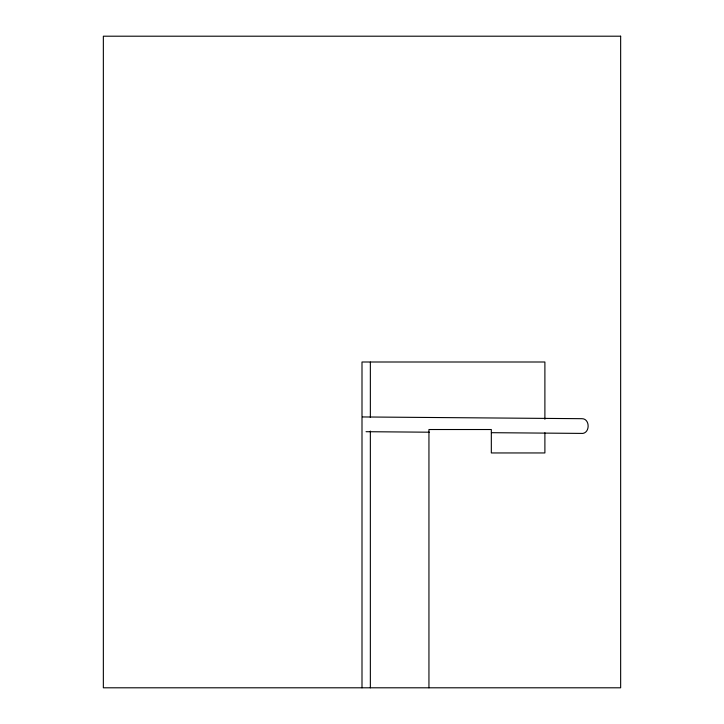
<?xml version="1.0" encoding="UTF-8"?>
<svg xmlns="http://www.w3.org/2000/svg" width="724" height="724" viewBox="0 0 724 724"><rect width="100%" height="100%" fill="white"/><g stroke="black" fill="none" stroke-linecap="round" stroke-linejoin="round"><path stroke-width="1.09" d="M362.661 416.952L581.996 418.689C589.743 418.653 590.277 432.11 582.92 433.414L491.424 432.69M366.045 431.703L429.305 432.201M544.891 419.268L544.891 362L362 362L362 687.8M544.891 432.735L544.891 452.952L491.325 452.952L491.325 429.522L428.943 429.522L428.943 687.8M370.353 362.1L370.353 417.513M370.353 431.088L370.353 687.8M620.649 36.2L103.351 36.2L103.351 687.8L620.649 687.8L620.649 36.2"/></g></svg>
